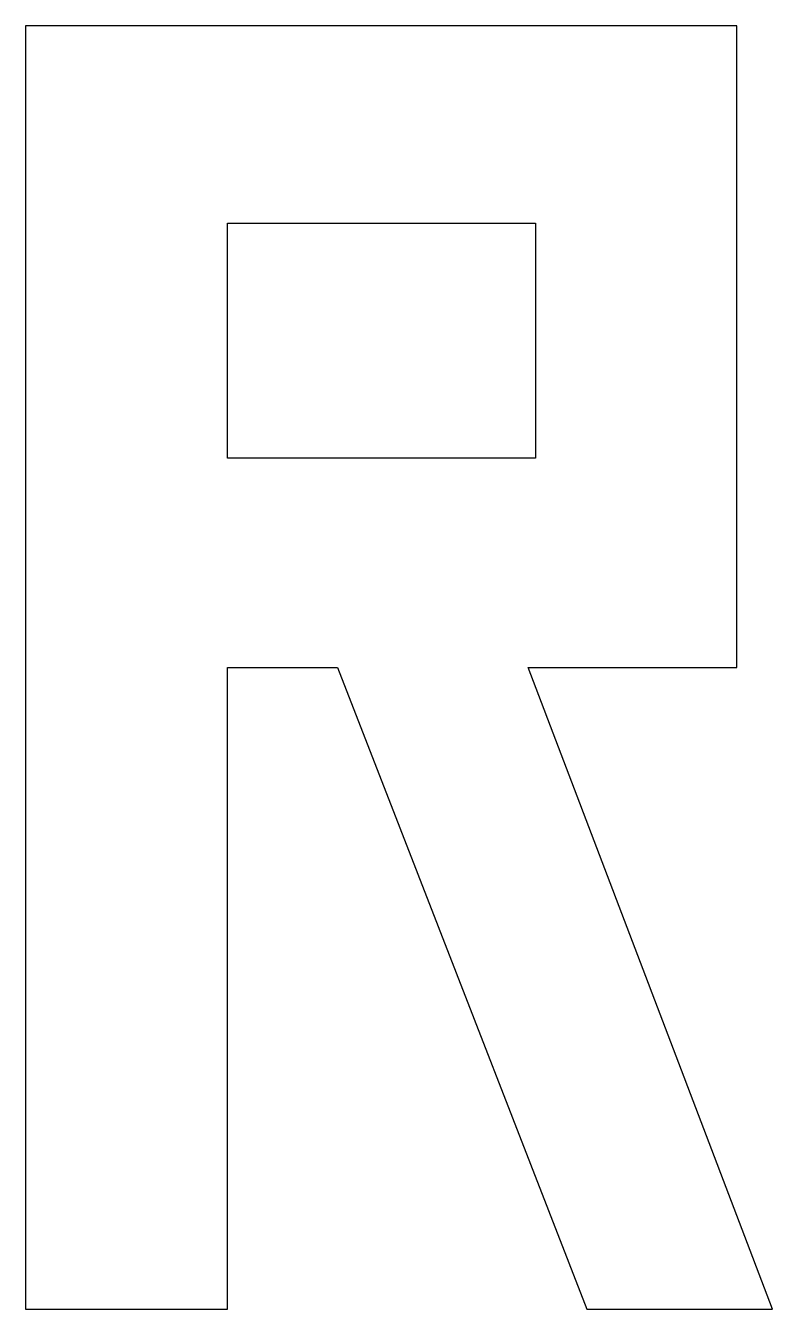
# Model space of a CAD drawing. Header units: inches. Extents: x 0 to 14, y 0 to 24.
import ezdxf

# ---------------------------------------------------------------- set-up
doc = ezdxf.new("R2010")
doc.units = ezdxf.units.IN
doc.header["$MEASUREMENT"] = 0

msp = doc.modelspace()

# ---------------------------------------------------------------- linework, layer by layer
for points in [[(0, 0), (3.776, 0), (3.776, 12), (5.833, 12), (7, 9), (10.5, 0), (13.969, 0), (9.402, 12), (13.306, 12), (13.306, 24), (0, 24)], [(3.776, 12), (5.833, 12), (7, 9), (10.5, 0), (13.969, 0), (9.402, 12), (13.306, 12), (13.306, 24), (0, 24), (0, 0), (3.776, 0)], [(3.776, 12), (5.833, 12), (7, 9), (10.5, 0), (13.969, 0), (9.402, 12), (13.306, 12), (13.306, 24), (0, 24), (0, 0), (3.776, 0)], [(3.776, 20.308), (9.535, 20.308), (9.535, 15.914), (3.776, 15.914)]]:
    msp.add_lwpolyline(points, close=True)
for points in [[(13.306, 12), (13.306, 24), (0, 24), (0, 0), (3.776, 0), (3.776, 12)], [(5.833, 12), (7, 9), (10.5, 0), (13.969, 0), (9.402, 12)]]:
    msp.add_lwpolyline(points)

doc.saveas('drawing.dxf')
